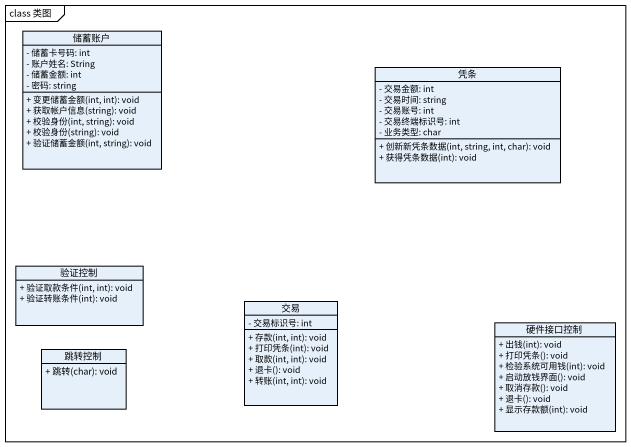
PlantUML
@startuml
mainframe class 类图
hide circle
hide empty members
skinparam classAttributeIconSize 0
class 储蓄账户 {
  - 储蓄卡号码: int
  - 账户姓名: String
  - 储蓄金额: int
  - 密码: string
  + 变更储蓄金额(int, int): void
  + 获取帐户信息(string): void
  + 校验身份(int, string): void
  + 校验身份(string): void
  + 验证储蓄金额(int, string): void
}
class 凭条 {
  - 交易金额: int
  - 交易时间: string
  - 交易账号: int
  - 交易终端标识号: int
  - 业务类型: char
  + 创新新凭条数据(int, string, int, char): void
  + 获得凭条数据(int): void
}
class 验证控制 {
  + 验证取款条件(int, int): void
  + 验证转账条件(int): void
}
class 交易 {
  - 交易标识号: int
  + 存款(int, int): void
  + 打印凭条(int): void
  + 取款(int, int): void
  + 退卡(): void
  + 转账(int, int): void
}
class 硬件接口控制 {
  + 出钱(int): void
  + 打印凭条(): void
  + 检验系统可用钱(int): void
  + 启动放钱界面(): void
  + 取消存款(): void
  + 退卡(): void
  + 显示存款额(int): void
}
class 跳转控制 {
  + 跳转(char): void
}
@enduml
